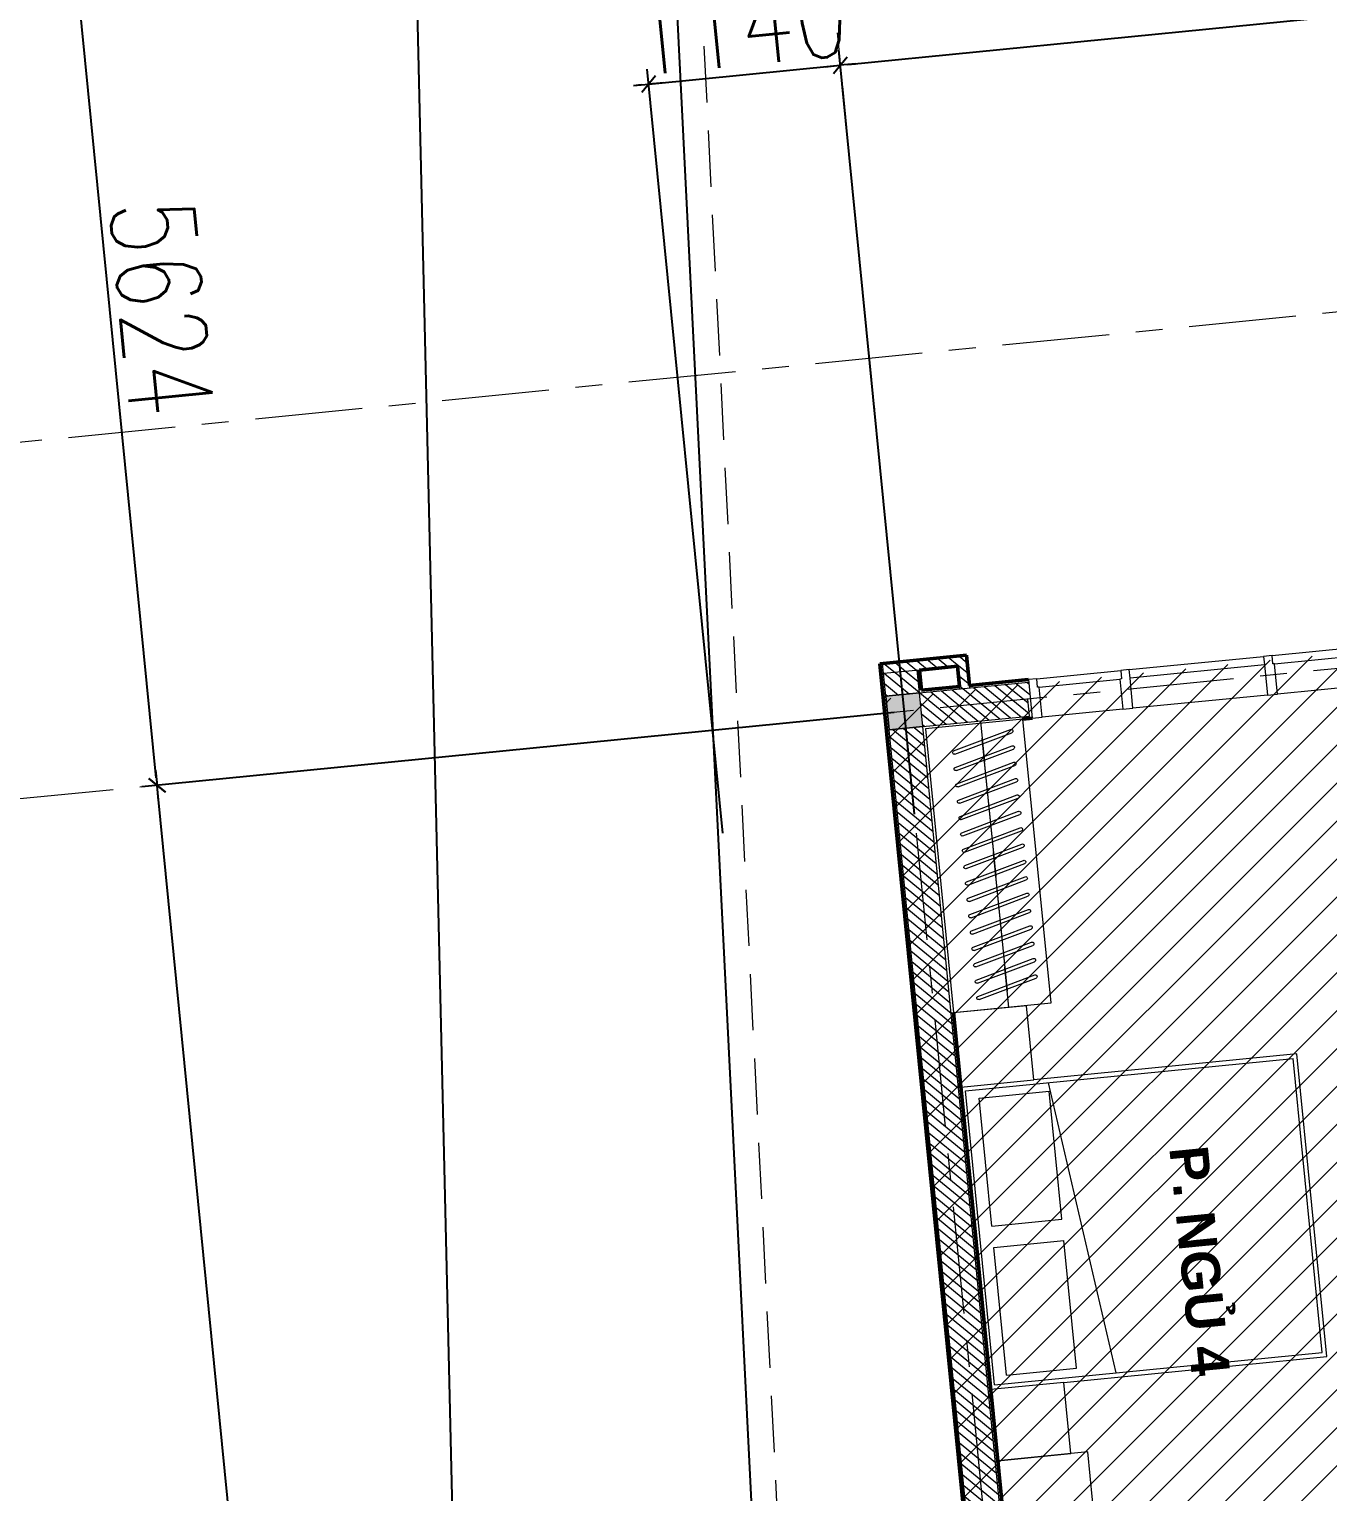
# Model space of a CAD drawing. Header units: millimetres. Extents: x 2164007 to 2324354, y -2513385 to -2308978.
# Drawn here: x 2237119 to 2244808, y -2326601 to -2317942 of the extents above; entities that cross this region are included whole.
import ezdxf

# ---------------------------------------------------------------- set-up
doc = ezdxf.new("R2010")
doc.units = ezdxf.units.MM
doc.linetypes.add('Grid Line', pattern=[22.225, 12.7, -3.175, 3.175, -3.175])
doc.linetypes.add('Hidden', pattern=[7.14375, 4.7625, -2.38125])
doc.layers.add('0.18', color=39, linetype='Continuous')
doc.layers.add('09 NÉT MÁI', color=2, linetype='Continuous')
for name, color, linetype, lineweight in [('A-AREA-IDEN', 2, 'Continuous', 9), ('A-DETL-GENF', 8, 'Continuous', 9), ('A-FLOR', 8, 'Continuous', 13), ('A-GLAZ', 8, 'Continuous', 13), ('A-WALL', 113, 'Continuous', 20), ('A-WALL-PATT', 8, 'Continuous', 50), ('I-FURN', 8, 'Continuous', 9), ('net thay', 147, 'Continuous', 9), ('S-COLS', 52, 'Continuous', 9), ('S-GRID', 8, 'Continuous', 9)]:
    doc.layers.add(name, color=color, linetype=linetype, lineweight=lineweight)
doc.styles.add('Arial_B_1', font='arialbd.ttf', dxfattribs={"height": 253.68905})
doc.styles.add('ROMANS', font='romans.shx', dxfattribs={"width": 0.75, "bigfont": 'vns.shx'})
doc.dimstyles.new('a3 100 to', dxfattribs={"dimtxt": 500, "dimasz": 45, "dimexe": 90, "dimexo": 60, "dimgap": 55, "dimtad": 1, "dimdec": 0, "dimzin": 1, "dimdsep": 46, "dimtxsty": 'ROMANS', "dimblk": 'T1', "dimcen": 75, "dimdle": 90, "dimclrd": 251, "dimclre": 251, "dimclrt": 3, "dimadec": 0, "dimazin": 0, "dimtfac": 1, "dimtdec": 0, "dimtix": 1, "dimtmove": 1, "dimatfit": 3, "dimldrblk": 'T1', "dimfxl": 1, "dimtolj": 1, "dimtzin": 1, "dimarcsym": 0})
pattern_1 = [(45, (2520378.043, -2293040.63), (-31.8198, 31.8198), [])]

# ---------------------------------------------------------------- blocks, each defined once
blk = doc.blocks.new('Bed 1800X200 - Double 53_ x 74_-V4-TÂ_NG 1')
at = {"layer": 'I-FURN'}
for p, q in [((-535.4, 740.2), (-535.4, -1209)), ((-535.4, 740.2), (1213.8, 740.2)), ((1213.8, 740.2), (1213.8, -1209)), ((-484.6, 664), (-484.6, 248.2)), ((-484.6, 664), (275.7, 664)), ((275.7, 664), (275.7, 248.2)), ((402.7, 664), (402.7, 248.2)), ((402.7, 664), (1163, 664)), ((1163, 664), (1163, 248.2)), ((-560.8, 331.5), (-560.8, -1234.4)), ((1239.2, -1234.4), (1239.2, 331.5)), ((1213.8, 248.2), (-535.4, 19.8)), ((-484.6, 248.2), (275.7, 248.2)), ((402.7, 248.2), (1163, 248.2)), ((-535.4, -1209), (1213.8, -1209)), ((-560.8, -1234.4), (1239.2, -1234.4))]:
    blk.add_line(p, q, dxfattribs=at)
blk = doc.blocks.new('Furniture 15 - Furniture 3-1064360-TÂ_NG 1')
at = {"layer": 'I-FURN'}
for p, q in [((-12418.9, 6497.7), (-12853, 6497.7)), ((-12418.9, 6074), (-12418.9, 6497.7)), ((-12853, 6074), (-12418.9, 6074))]:
    blk.add_line(p, q, dxfattribs=at)
blk = doc.blocks.new('Furniture 16 - Furniture 3-1064372-TÂ_NG 1')
at = {"layer": 'I-FURN'}
for p, q in [((-12220.1, 6261.8), (-12755.1, 6261.8)), ((-12220.1, 4847), (-12220.1, 6261.8))]:
    blk.add_line(p, q, dxfattribs=at)
blk = doc.blocks.new('SO2000X2000X700 - S3-1099097-TÂ_NG 1')
at = {"layer": 'A-GLAZ'}
for p, q in [((-950, 115), (-1000, 115)), ((-1000, 115), (-1000, -115)), ((-950, 65), (-950, 115)), ((-950, 115), (-450, 115)), ((-400, 115), (-450, 115)), ((-450, 115), (-450, 65)), ((-400, 115), (400, 115)), ((-400, 65), (-400, 115)), ((450, 115), (400, 115)), ((400, 115), (400, 65)), ((450, 65), (450, 115)), ((450, 115), (950, 115)), ((1000, 115), (950, 115)), ((950, 115), (950, 65)), ((1000, -115), (1000, 115)), ((-940, 65), (-950, 65)), ((-940, -115), (-940, 65)), ((-940, 65), (-460, 65)), ((-450, 65), (-460, 65)), ((-460, 65), (-460, -115)), ((-400, -115), (-400, 65)), ((400, 65), (-400, 65)), ((400, 65), (400, -115)), ((460, 65), (450, 65)), ((460, -115), (460, 65)), ((460, 65), (940, 65)), ((950, 65), (940, 65)), ((940, 65), (940, -115)), ((-1000, -115), (-940, -115)), ((-460, -115), (-940, -115)), ((-460, -115), (-400, -115)), ((400, -115), (-400, -115)), ((400, -115), (460, -115)), ((940, -115), (460, -115)), ((940, -115), (1000, -115))]:
    blk.add_line(p, q, dxfattribs=at)
blk = doc.blocks.new('Furniture 26 - Furniture 3-1091817-TÂ_NG 1')
at = {"layer": 'I-FURN'}
for p, q in [((-5616.2, 3633), (-5616.2, 1945.4)), ((-5036, 3633), (-5616.2, 3633)), ((-5036, 1945.4), (-5036, 3633)), ((-5616.2, 1945.4), (-5036, 1945.4))]:
    blk.add_line(p, q, dxfattribs=at)
blk = doc.blocks.new('Furniture 27 - Furniture 3-1091877-TÂ_NG 1')
at = {"layer": 'I-FURN'}
for p, q in [((-12418.9, 6497.7), (-12853, 6497.7)), ((-12418.9, 6056.2), (-12418.9, 6497.7)), ((-12853, 6056.2), (-12418.9, 6056.2))]:
    blk.add_line(p, q, dxfattribs=at)
blk = doc.blocks.new('Repeating Detail - MOC TREO AO QUAN-355956-TÂ_NG 1')
at = {"layer": 'A-DETL-GENF'}
for p, q in [((-1516.2, -171.3), (-1423.1, 176.5)), ((-1418.9, -171.3), (-1325.7, 176.5)), ((-1321.6, -171.3), (-1228.4, 176.5)), ((-1224.2, -171.3), (-1131.1, 176.5)), ((-1126.9, -171.3), (-1033.7, 176.5)), ((-1029.6, -171.3), (-936.4, 176.5)), ((-932.2, -171.3), (-839.1, 176.5)), ((-834.9, -171.3), (-741.7, 176.5)), ((-737.6, -171.3), (-644.4, 176.5)), ((-640.2, -171.3), (-547.1, 176.5)), ((-542.9, -171.3), (-449.7, 176.5)), ((-445.6, -171.3), (-352.4, 176.5)), ((-348.2, -171.3), (-255.1, 176.5)), ((-250.9, -171.3), (-157.7, 176.5)), ((-153.6, -171.3), (-60.4, 176.5)), ((-56.2, -171.3), (36.9, 176.5)), ((-1496.9, -176.5), (-1403.8, 171.3)), ((-1399.6, -176.5), (-1306.4, 171.3)), ((-1302.3, -176.5), (-1209.1, 171.3)), ((-1204.9, -176.5), (-1111.8, 171.3)), ((-1107.6, -176.5), (-1014.4, 171.3)), ((-1010.3, -176.5), (-917.1, 171.3)), ((-912.9, -176.5), (-819.8, 171.3)), ((-815.6, -176.5), (-722.4, 171.3)), ((-718.3, -176.5), (-625.1, 171.3)), ((-620.9, -176.5), (-527.8, 171.3)), ((-523.6, -176.5), (-430.4, 171.3)), ((-426.3, -176.5), (-333.1, 171.3)), ((-328.9, -176.5), (-235.8, 171.3)), ((-231.6, -176.5), (-138.4, 171.3)), ((-134.3, -176.5), (-41.1, 171.3)), ((-36.9, -176.5), (56.2, 171.3)), ((-1580, 0), (-1340, 0)), ((-1482.7, 0), (-1242.7, 0)), ((-1385.3, 0), (-1145.3, 0)), ((-1288, 0), (-1048, 0)), ((-1190.7, 0), (-950.7, 0)), ((-1093.3, 0), (-853.3, 0)), ((-996, 0), (-756, 0)), ((-898.7, 0), (-658.7, 0)), ((-801.3, 0), (-561.3, 0)), ((-704, 0), (-464, 0)), ((-606.7, 0), (-366.7, 0)), ((-509.3, 0), (-269.3, 0)), ((-412, 0), (-172, 0)), ((-314.7, 0), (-74.7, 0)), ((-217.3, 0), (22.7, 0)), ((-120, 0), (120, 0))]:
    blk.add_line(p, q, dxfattribs=at)
for centre, start, end in [((-1413.4, 173.9), 345, 165), ((-1316.1, 173.9), 345, 165), ((-1218.7, 173.9), 345, 165), ((-1121.4, 173.9), 345, 165), ((-1024.1, 173.9), 345, 165), ((-926.7, 173.9), 345, 165), ((-829.4, 173.9), 345, 165), ((-732.1, 173.9), 345, 165), ((-634.7, 173.9), 345, 165), ((-537.4, 173.9), 345, 165), ((-440.1, 173.9), 345, 165), ((-342.7, 173.9), 345, 165), ((-245.4, 173.9), 345, 165), ((-148.1, 173.9), 345, 165), ((-50.7, 173.9), 345, 165), ((46.6, 173.9), 345, 165), ((-1506.6, -173.9), 165, 345), ((-1409.3, -173.9), 165, 345), ((-1311.9, -173.9), 165, 345), ((-1214.6, -173.9), 165, 345), ((-1117.3, -173.9), 165, 345), ((-1019.9, -173.9), 165, 345), ((-922.6, -173.9), 165, 345), ((-825.3, -173.9), 165, 345), ((-727.9, -173.9), 165, 345), ((-630.6, -173.9), 165, 345), ((-533.3, -173.9), 165, 345), ((-435.9, -173.9), 165, 345), ((-338.6, -173.9), 165, 345), ((-241.3, -173.9), 165, 345), ((-143.9, -173.9), 165, 345), ((-46.6, -173.9), 165, 345)]:
    blk.add_arc(centre, 10, start, end, dxfattribs=at)
blk = doc.blocks.new('GFDGFDGFG')
at = {"layer": 'A-WALL-PATT', "lineweight": 9}
h = blk.add_hatch(dxfattribs=at)
h.set_pattern_fill('FP_2', color=256, style=0, pattern_type=2)
h.set_pattern_definition(pattern_1)
h.paths.add_polyline_path([(2512263.2, -2297069.7), (2512263.2, -2296434.7), (2512163.2, -2296434.7), (2512163.2, -2296419.7), (2512063.2, -2296419.7), (2512063.2, -2297069.7)], flags=0)
h.paths.add_polyline_path([(2512098.2, -2294419.7), (2512163.2, -2294419.7), (2512163.2, -2294404.7), (2512263.2, -2294404.7), (2512263.2, -2294269.7), (2512063.2, -2294269.7), (2512063.2, -2294419.7)], flags=0)
h.paths.add_polyline_path([(2512063.2, -2294069.7), (2512263.2, -2294069.7), (2512263.2, -2293784.7), (2512163.2, -2293784.7), (2512163.2, -2293769.7), (2512063.2, -2293769.7), (2512063.2, -2293945.3)], flags=0)
h.paths.add_polyline_path([(2512063.2, -2292769.7), (2512163.2, -2292769.7), (2512163.2, -2292754.7), (2512263.2, -2292754.7), (2512263.2, -2292265.9), (2512233.4, -2292265.9), (2512233.4, -2292189.7), (2512263.2, -2292189.7), (2512263.2, -2291884.7), (2512163.2, -2291884.7), (2512163.2, -2291869.7), (2512063.2, -2291869.7), (2512063.2, -2292544.4)], flags=0)
h.paths.add_polyline_path([(2512063.2, -2289869.7), (2512163.2, -2289869.7), (2512163.2, -2289854.7), (2512263.2, -2289854.7), (2512263.2, -2289469.7), (2512063.2, -2289469.7), (2512063.2, -2289742.7)], flags=0)
h.paths.add_polyline_path([(2512063.2, -2289269.7), (2512263.2, -2289269.7), (2512263.2, -2286469.7), (2512063.2, -2286469.7), (2512063.2, -2288808.7)], flags=0)
h = blk.add_hatch(dxfattribs=at)
h.set_pattern_fill('FP_2', color=256, style=0, pattern_type=2)
h.set_pattern_definition(pattern_1)
h.paths.add_polyline_path([(2511868.2, -2296829.7), (2512063.2, -2296829.7), (2512063.2, -2296769.7), (2511868.2, -2296769.7)], flags=0)
h = blk.add_hatch(dxfattribs=at)
h.set_pattern_fill('FP_2', color=256, style=0, pattern_type=2)
h.set_pattern_definition(pattern_1)
h.paths.add_polyline_path([(2511868.2, -2297269.7), (2511928.2, -2297269.7), (2511928.2, -2296829.7), (2511868.2, -2296829.7), (2511868.2, -2297214)], flags=0)
h = blk.add_hatch(dxfattribs=at)
h.set_pattern_fill('FP_2', color=256, style=0, pattern_type=2)
h.set_pattern_definition(pattern_1)
h.paths.add_polyline_path([(2512063.2, -2297269.7), (2512063.2, -2297069.7), (2511928.2, -2297069.7), (2511928.2, -2297269.7)], flags=0)
h.paths.add_polyline_path([(2517695.9, -2297269.7), (2518063.2, -2297269.7), (2518063.2, -2297069.7), (2512263.2, -2297069.7), (2512263.2, -2297269.7), (2516413.9, -2297269.7)], flags=0)
at = {"layer": 'S-COLS'}
blk.add_hatch(color=256, dxfattribs=at).paths.add_polyline_path([(2512263.2, -2297269.7), (2512263.2, -2297069.7), (2512063.2, -2297069.7), (2512063.2, -2297269.7)], flags=0)
at = {"layer": 'A-FLOR'}
blk.add_line((2506465.3, -2298031.2), (2548185.6, -2300068.5), dxfattribs=at)
at = {"layer": 'A-WALL', "lineweight": 50}
for p, q in [((2512048.2, -2296419.7), (2512048.2, -2296769.7)), ((2512278.2, -2296474.4), (2512278.2, -2296419.7)), ((2512048.2, -2296769.7), (2511868.2, -2296769.7)), ((2511868.2, -2296769.7), (2511868.2, -2297284.7)), ((2511928.2, -2296829.7), (2512048.2, -2296829.7)), ((2511928.2, -2297054.7), (2511928.2, -2296829.7)), ((2512048.2, -2296829.7), (2512048.2, -2297054.7)), ((2512048.2, -2297054.7), (2511928.2, -2297054.7)), ((2518048.2, -2297054.7), (2513965.8, -2297054.7)), ((2511868.2, -2297284.7), (2518278.2, -2297284.7))]:
    blk.add_line(p, q, dxfattribs=at)
at = {"layer": 'A-WALL', "lineweight": 13}
for p, q in [((2512063.2, -2297069.7), (2512063.2, -2296419.7)), ((2512163.2, -2296419.7), (2512163.2, -2296434.7)), ((2512263.2, -2296434.7), (2512163.2, -2296434.7)), ((2512263.2, -2297069.7), (2512263.2, -2296434.7)), ((2512063.2, -2296769.7), (2512048.2, -2296769.7)), ((2512063.2, -2296829.7), (2512048.2, -2296829.7)), ((2511928.2, -2297054.7), (2511928.2, -2297269.7)), ((2512063.2, -2297069.7), (2511928.2, -2297069.7)), ((2518063.2, -2297069.7), (2512263.2, -2297069.7)), ((2512063.2, -2297269.7), (2511868.2, -2297269.7)), ((2518063.2, -2297269.7), (2512263.2, -2297269.7))]:
    blk.add_line(p, q, dxfattribs=at)
at = {"layer": 'A-WALL'}
for p, q in [((2512063.2, -2297269.7), (2512063.2, -2297069.7)), ((2512263.2, -2297069.7), (2512263.2, -2297269.7)), ((2512263.2, -2297269.7), (2512063.2, -2297269.7))]:
    blk.add_line(p, q, dxfattribs=at)
at = {"layer": 'S-COLS'}
for p, q in [((2512263.2, -2297069.7), (2512063.2, -2297069.7)), ((2512063.2, -2297069.7), (2512063.2, -2297269.7)), ((2512263.2, -2297269.7), (2512263.2, -2297069.7)), ((2512063.2, -2297269.7), (2512263.2, -2297269.7))]:
    blk.add_line(p, q, dxfattribs=at)
at = {"layer": 'S-GRID', "linetype": 'Grid Line', "ltscale": 50}
for p, q in [((2510063.2, -2274629.2), (2510063.2, -2304429.2)), ((2512163.2, -2278541.2), (2512163.2, -2304429.2)), ((2501775.2, -2297169.7), (2552573, -2297169.7))]:
    blk.add_line(p, q, dxfattribs=at)
at = {"layer": 'A-DETL-GENF', "extrusion": (0, 0, -1)}
blk.add_blockref('Repeating Detail - MOC TREO AO QUAN-355956-TÂ_NG 1', (-2512388.1, -2296724.9), dxfattribs=at)
at = {"layer": 'A-GLAZ', "rotation": 90}
blk.add_blockref('SO2000X2000X700 - S3-1099097-TÂ_NG 1', (2512163.2, -2295419.7), dxfattribs=at)
at = {"layer": 'I-FURN'}
for name, p, rotation in [('Bed 1800X200 - Double 53_ x 74_-V4-TÂ_NG 1', (2515648.8, -2296289.1), 180), ('Furniture 26 - Furniture 3-1091817-TÂ_NG 1', (2515911.2, -2291438.5), 90), ('Furniture 16 - Furniture 3-1064372-TÂ_NG 1', (2522895.1, -2284299.6), 90), ('Furniture 27 - Furniture 3-1091877-TÂ_NG 1', (2520465.8, -2284201.6), 90), ('Furniture 15 - Furniture 3-1064360-TÂ_NG 1', (2522707.3, -2284201.6), 90)]:
    blk.add_blockref(name, p, dxfattribs=dict(at, rotation=rotation))
at = {"layer": 'A-AREA-IDEN', "insert": (2515571.2, -2295634), "char_height": 228.32, "width": 1533.6, "attachment_point": 2, "line_spacing_factor": 0.938532, "style": 'Arial_B_1'}
blk.add_mtext('P. NGỦ 4', dxfattribs=at)
blk = doc.blocks.new('T1')
at = {"color": 1, "linetype": 'ByBlock'}
for p in [(-2, 0), (2, 0)]:
    blk.add_line(p, (0, 0), dxfattribs=at)
at = {"color": 2, "linetype": 'ByBlock'}
blk.add_line((1, 1), (-1, -1), dxfattribs=at)
blk = doc.blocks.new('*D718')
at = {"layer": '0.18', "color": 251, "lineweight": -2}
for p, q in [((2242359.9, -2322588.5), (2241912.4, -2318065.4)), ((2241966, -2318150.6), (2242010.8, -2318146.1)), ((2241225.4, -2322700.8), (2240777.9, -2318177.7)), ((2240786.8, -2318267.2), (2241921.3, -2318155)), ((2240742, -2318271.7), (2240697.2, -2318276.1))]:
    blk.add_line(p, q, dxfattribs=at)
at = {"layer": 'Defpoints', "color": 0}
for p in [(2241921.3, -2318155), (2242365.8, -2322648.3), (2241231.3, -2322760.5)]:
    blk.add_point(p, dxfattribs=at)
at = {"layer": '0.18', "color": 251, "lineweight": -2, "xscale": 45, "yscale": 45, "zscale": 45}
for p, rotation in [((2241921.3, -2318155), 185.6498371828035), ((2240786.8, -2318267.2), 5.649837182803479)]:
    blk.add_blockref('T1', p, dxfattribs=dict(at, rotation=rotation))
at = {"layer": '0.18', "color": 3, "insert": (2241324, -2317907.6), "char_height": 500, "attachment_point": 5, "rotation": 5.64984, "style": 'ROMANS'}
blk.add_mtext('\\A1;1140', dxfattribs=at)
blk = doc.blocks.new('*D719')
at = {"layer": '0.18', "color": 251, "lineweight": -2}
for p, q in [((2258066.5, -2317818.3), (2257934.2, -2316480.4)), ((2241966, -2318150.6), (2257898.3, -2316574.4)), ((2242359.9, -2322588.5), (2241912.4, -2318065.4))]:
    blk.add_line(p, q, dxfattribs=at)
at = {"layer": 'Defpoints', "color": 0}
for p in [(2257943, -2316570), (2258072.4, -2317878), (2242365.8, -2322648.3)]:
    blk.add_point(p, dxfattribs=at)
at = {"layer": '0.18', "color": 251, "lineweight": -2, "xscale": 45, "yscale": 45, "zscale": 45}
for p, rotation in [((2257943, -2316570), 5.649837182817516), ((2241921.3, -2318155), 185.6498371828175)]:
    blk.add_blockref('T1', p, dxfattribs=dict(at, rotation=rotation))
at = {"layer": '0.18', "color": 3, "insert": (2249902.1, -2317059), "char_height": 500, "attachment_point": 5, "rotation": 5.64984, "style": 'ROMANS'}
blk.add_mtext('\\A1;16100', dxfattribs=at)
blk = doc.blocks.new('*D730')
at = {"layer": '0.18', "color": 251, "lineweight": -2}
for p, q in [((2242240, -2321986.9), (2237785.9, -2322427.5)), ((2239662.8, -2340485.4), (2237879.9, -2322463.4)), ((2247654.2, -2339740.1), (2239577.7, -2340539.1))]:
    blk.add_line(p, q, dxfattribs=at)
at = {"layer": 'Defpoints', "color": 0}
for p in [(2242299.8, -2321980.9), (2237875.5, -2322418.6), (2247713.9, -2339734.2)]:
    blk.add_point(p, dxfattribs=at)
at = {"layer": '0.18', "color": 251, "lineweight": -2, "xscale": 45, "yscale": 45, "zscale": 45}
for p, rotation in [((2237875.5, -2322418.6), 95.64983718132228), ((2239667.2, -2340530.2), 275.6498371813223)]:
    blk.add_blockref('T1', p, dxfattribs=dict(at, rotation=rotation))
at = {"layer": '0.18', "color": 3, "insert": (2239074.9, -2331444.4), "char_height": 500, "attachment_point": 5, "rotation": 275.64984, "style": 'ROMANS'}
blk.add_mtext('\\A1;18200', dxfattribs=at)
blk = doc.blocks.new('*D731')
at = {"layer": '0.18', "color": 251, "lineweight": -2}
for p, q in [((2241686.4, -2316390.6), (2237232.3, -2316831.3)), ((2237871, -2322373.9), (2237326.3, -2316867.2)), ((2242240, -2321986.9), (2237785.9, -2322427.5))]:
    blk.add_line(p, q, dxfattribs=at)
at = {"layer": 'Defpoints', "color": 0}
for p in [(2241746.1, -2316384.7), (2237321.8, -2316822.4), (2242299.8, -2321980.9)]:
    blk.add_point(p, dxfattribs=at)
at = {"layer": '0.18', "color": 251, "lineweight": -2, "xscale": 45, "yscale": 45, "zscale": 45}
for p, rotation in [((2237321.8, -2316822.4), 95.64983718132228), ((2237875.5, -2322418.6), 275.6498371813223)]:
    blk.add_blockref('T1', p, dxfattribs=dict(at, rotation=rotation))
at = {"layer": '0.18', "color": 3, "insert": (2237902.2, -2319590.5), "char_height": 500, "attachment_point": 5, "rotation": 275.64984, "style": 'ROMANS'}
blk.add_mtext('\\A1;5624', dxfattribs=at)

msp = doc.modelspace()

# ---------------------------------------------------------------- linework, layer by layer
at = {"layer": '09 NÉT MÁI', "color": 255}
msp.add_line((2239381.6, -2316414.5), (2240361.6, -2358074), dxfattribs=at)
at = {"layer": '09 NÉT MÁI', "color": 255, "flags": 128}
msp.add_lwpolyline([(2263189, -2358423.8), (2259309.1, -2319205.2), (2258490, -2316173.9), (2240881.4, -2316395.6), (2242961.3, -2358113.8), (2263189, -2358423.8)], dxfattribs=at)
at = {"layer": 'net thay', "linetype": 'Hidden', "ltscale": 70}
msp.add_lwpolyline([(2263023.1, -2358271.2), (2259161.1, -2319232.4), (2258375.6, -2316325.4), (2241039, -2316543.6), (2243104.2, -2357966)], close=True, dxfattribs=at)

# ---------------------------------------------------------------- next in the draw order: block references
at = {"layer": '09 NÉT MÁI', "color": 255, "rotation": 275.6498371813223}
msp.add_blockref('GFDGFDGFG', (4280991.3, 404131.5), dxfattribs=at)

# ---------------------------------------------------------------- next in the draw order: hatches: boundary and pattern name
at = {"layer": 'A-FLOR'}
h = msp.add_hatch(dxfattribs=at)
h.set_pattern_fill('ANSI31', color=256, scale=50, style=0)
h.set_pattern_definition([(45, (-280210.65, -70879.13), (-112.2532015, 112.2532015), [])])
edge = h.paths.add_edge_path()
edge.add_line((2247565.8, -2339964.9), (2256238.5, -2339106.9))
edge.add_line((2256238.5, -2339106.9), (2256092.3, -2337629.1))
edge.add_line((2256092.3, -2337629.1), (2260088.3, -2337238.8))
edge.add_line((2260088.3, -2337238.8), (2258204.5, -2318196.8))
edge.add_line((2258204.5, -2318196.8), (2252800.8, -2318731.3))
edge.add_line((2252800.8, -2318731.3), (2253007.6, -2320821.1))
edge.add_line((2253007.6, -2320821.1), (2242176.9, -2321907.7))
edge.add_line((2242176.9, -2321907.7), (2242788.8, -2328092.5))
edge.add_line((2242788.8, -2328092.5), (2246371.3, -2327738.1))
edge.add_line((2246371.3, -2327738.1), (2247580.8, -2339963.4))

# ---------------------------------------------------------------- next in the draw order: dimensions: what is measured, and where the dimension line sits
at = {"layer": '0.18'}
for base, p1, p2, angle, picture, middle in [((2237321.8, -2316822.4), (2242299.8, -2321980.9), (2241746.1, -2316384.7), 275.64984, '*D731', (2237902.2, -2319590.5)), ((2257943, -2316570), (2242365.8, -2322648.3), (2258072.4, -2317878), 185.64984, '*D719', (2249902.1, -2317059)), ((2237875.5, -2322418.6), (2247713.9, -2339734.2), (2242299.8, -2321980.9), 275.64984, '*D730', (2239074.9, -2331444.4))]:
    dim = msp.add_linear_dim(base=base, p1=p1, p2=p2, angle=angle, dimstyle='a3 100 to', dxfattribs=at)
    dim.commit()
    dim.dimension.update_dxf_attribs({"geometry": picture, "text_midpoint": middle})
dim = msp.add_aligned_dim(p1=(2241231.3, -2322760.5), p2=(2242365.8, -2322648.3), distance=4515.2, dimstyle='a3 100 to', dxfattribs=at)
dim.commit()
dim.dimension.update_dxf_attribs({"geometry": '*D718', "text_midpoint": (2241324, -2317907.6)})

doc.saveas('drawing.dxf')
